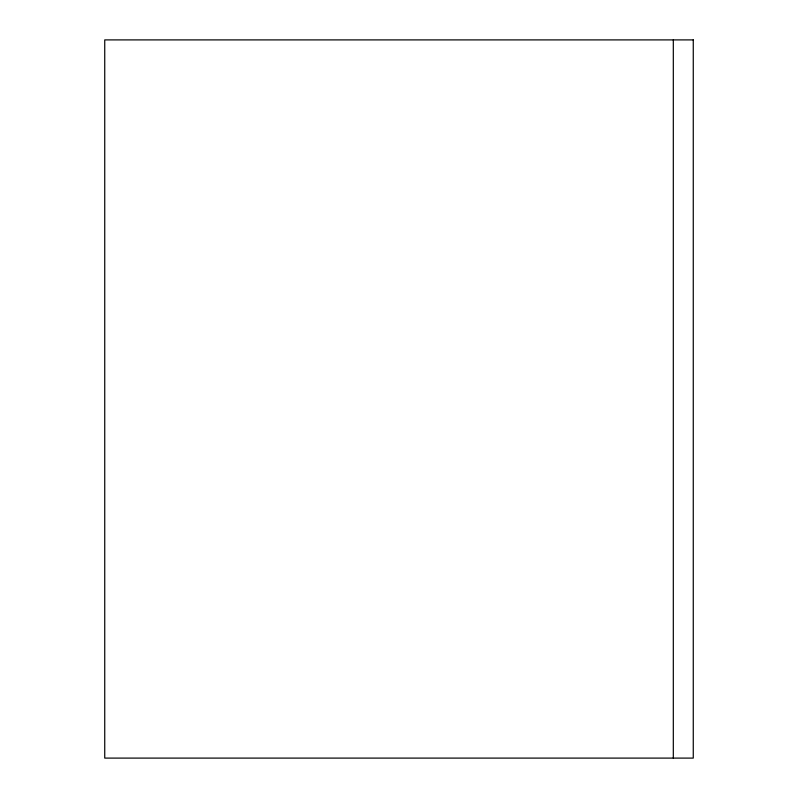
<?xml version="1.0" encoding="UTF-8"?>
<svg xmlns="http://www.w3.org/2000/svg" width="798" height="798" viewBox="0 0 798 798"><rect width="100%" height="100%" fill="white"/><g stroke="black" fill="none" stroke-linecap="round" stroke-linejoin="round"><path stroke-width="1.2" d="M673.312 39.9L673.312 758.1M693.263 39.9L104.738 39.9L104.738 758.1L693.263 758.1L693.263 39.9"/></g></svg>
